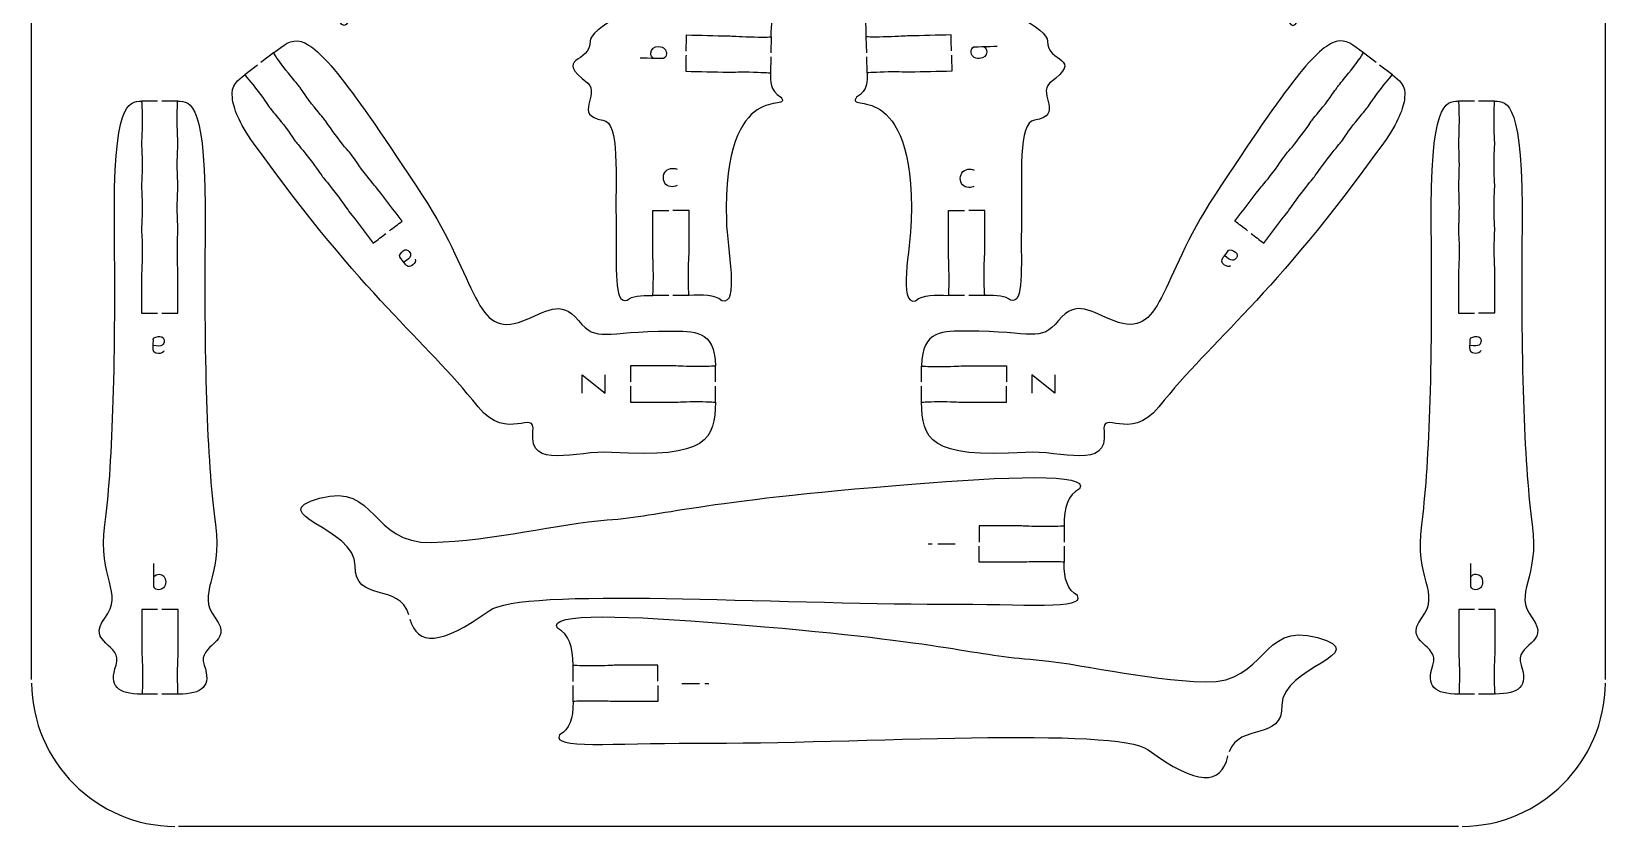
# Model space of a CAD drawing. Extents: x 5 to 405, y 5 to 225.
# Drawn here: x 5 to 135, y 5 to 70.7 of the extents above; entities that cross this region are included whole.
import ezdxf

# ---------------------------------------------------------------- set-up
doc = ezdxf.new("R2010")
doc.units = 0
doc.header["$MEASUREMENT"] = 0
doc.layers.add('DEFAULT', color=18, linetype='CONTINUOUS')

msp = doc.modelspace()

# ---------------------------------------------------------------- linework, layer by layer
at = {"layer": 'DEFAULT', "color": 1}
for points in [[(5, 17.15), (5, 212.85)], [(135, 17.15), (135, 212.85)], [(66.09, 70.27), (66.07, 68.95)], [(73.98, 68.95), (73.95, 70.27)], [(24.99, 68.94), (23.94, 68.14)], [(116.07, 68.14), (115.01, 68.94)], [(23.66, 67.92), (22.61, 67.12)], [(66.06, 68.6), (66.03, 67.27)], [(74.02, 67.28), (73.99, 68.6)], [(117.4, 67.12), (116.34, 67.92)], [(15.41, 64.95), (14.09, 64.95)], [(17.08, 64.95), (15.76, 64.95)], [(124.17, 64.95), (122.85, 64.95)], [(125.84, 64.95), (124.52, 64.95)], [(57.63, 48.9), (56.31, 48.9)], [(59.31, 48.9), (57.98, 48.9)], [(82.06, 48.9), (80.74, 48.9)], [(83.74, 48.9), (82.41, 48.9)], [(61.48, 41.74), (61.48, 43.06)], [(78.52, 41.74), (78.52, 43.06)], [(61.48, 40.06), (61.48, 41.39)], [(78.52, 40.06), (78.52, 41.39)], [(90.28, 29.84), (90.28, 28.51)], [(90.28, 28.16), (90.28, 26.84)], [(49.73, 17), (49.73, 18.32)], [(15.41, 15.94), (14.09, 15.94)], [(17.08, 15.94), (15.76, 15.94)], [(49.75, 15.32), (49.74, 16.65)], [(124.17, 15.95), (122.85, 15.95)], [(125.84, 15.95), (124.52, 15.95)], [(122.85, 5), (17.15, 5)]]:
    msp.add_lwpolyline(points, dxfattribs=at)
at = {"layer": 'DEFAULT', "color": 18}
for points in [[(50.49, 40.81), (50.49, 42.32), (52.39, 40.81), (52.39, 42.34)], [(89.52, 42.34), (89.52, 40.82), (87.61, 42.34), (87.61, 40.81)], [(79.39, 28.34), (79.06, 28.34)], [(81.3, 28.34), (79.85, 28.34)], [(58.71, 16.83), (60.16, 16.83)], [(60.62, 16.83), (60.95, 16.83)]]:
    msp.add_lwpolyline(points, dxfattribs=at)
at = {"layer": 'DEFAULT', "color": 1}
for points, knots in [([(39.78, 80.1), (37.54, 79.31), (37.06, 74.47), (33.99, 74.83), (30.84, 75.2), (31.74, 68.19), (29.8, 72.76), (27.86, 77.32), (33.66, 77.26), (35.21, 82.14), (36.76, 87.01), (35.82, 92.3), (35.97, 96.31), (36.15, 101.22), (34.78, 103.49), (35.32, 121.81), (35.56, 129.79), (35.09, 132.43), (36.22, 133.27), (36.66, 133.59), (37.32, 133.65), (38.35, 133.65), (38.38, 133.65), (38.4, 132.87), (38.4, 131.9), (38.4, 130.94), (38.34, 130.42), (38.35, 130.15), (38.35, 128.99), (38.34, 127.82), (38.34, 126.65), (38.79, 126.65), (39.23, 126.65), (39.68, 126.65)], [0, 0, 0, 0, 1, 1, 1, 2, 2, 2, 3, 3, 3, 4, 4, 4, 5, 5, 5, 6, 6, 6, 7, 7, 7, 8, 8, 8, 9, 9, 9, 18.920005, 18.920005, 18.920005, 22.700005, 22.700005, 22.700005, 22.700005]), ([(100.23, 80.1), (102.46, 79.31), (102.94, 74.47), (106.01, 74.83), (109.16, 75.2), (108.26, 68.19), (110.2, 72.76), (112.15, 77.32), (106.34, 77.26), (104.79, 82.14), (103.24, 87.01), (104.18, 92.3), (104.04, 96.31), (103.86, 101.22), (105.22, 103.49), (104.68, 121.81), (104.44, 129.79), (104.91, 132.43), (103.78, 133.27), (103.34, 133.59), (102.68, 133.65), (101.66, 133.65), (101.63, 133.65), (101.6, 132.87), (101.6, 131.9), (101.6, 130.94), (101.66, 130.42), (101.65, 130.15), (101.66, 128.99), (101.66, 127.82), (101.66, 126.65), (101.21, 126.65), (100.77, 126.65), (100.33, 126.65)], [0, 0, 0, 0, 1, 1, 1, 2, 2, 2, 3, 3, 3, 4, 4, 4, 5, 5, 5, 6, 6, 6, 7, 7, 7, 8, 8, 8, 9, 9, 9, 18.920005, 18.920005, 18.920005, 22.690005, 22.690005, 22.690005, 22.690005]), ([(59.07, 69.09), (59.08, 69.53), (59.09, 69.98), (59.1, 70.42), (60.26, 70.39), (61.43, 70.37), (62.59, 70.34), (62.87, 70.34), (63.38, 70.28), (64.35, 70.26), (65.29, 70.24), (66.06, 70.24), (66.09, 70.27), (66.12, 71.33), (66.09, 72.12), (66.79, 72.63), (67.6, 73.88), (63.07, 73.06), (58.48, 73.14), (55, 73.21), (51.1, 70.86), (51.14, 69.92), (51.21, 68.03), (48.01, 68.65), (50.96, 66.44), (51.96, 65.45), (49.73, 63.78), (52.19, 63.38), (53.63, 63.15), (53.19, 59.01), (53.29, 54.35), (53.36, 51.26), (53.03, 48.13), (54.19, 48.51), (54.62, 48.84), (55.29, 48.9), (56.31, 48.9), (56.34, 48.9), (56.36, 49.68), (56.36, 50.65), (56.36, 51.62), (56.31, 52.13), (56.31, 52.4), (56.32, 53.57), (56.32, 54.73), (56.32, 55.9), (56.76, 55.9), (57.19, 55.9), (57.63, 55.9)], [0, 0, 0, 0, 3.760851, 3.760851, 3.760851, 13.673076, 13.673076, 13.673076, 14.673076, 14.673076, 14.673076, 15.673076, 15.673076, 15.673076, 16.673076, 16.673076, 16.673076, 17.673076, 17.673076, 17.673076, 18.673076, 18.673076, 18.673076, 19.673076, 19.673076, 19.673076, 20.673076, 20.673076, 20.673076, 21.673076, 21.673076, 21.673076, 22.673076, 22.673076, 22.673076, 23.673076, 23.673076, 23.673076, 24.673076, 24.673076, 24.673076, 25.673076, 25.673076, 25.673076, 35.593081, 35.593081, 35.593081, 39.313081, 39.313081, 39.313081, 39.313081]), ([(80.98, 69.1), (80.97, 69.54), (80.96, 69.98), (80.95, 70.42), (79.78, 70.39), (78.62, 70.37), (77.45, 70.34), (77.18, 70.34), (76.67, 70.28), (75.7, 70.26), (74.75, 70.24), (73.99, 70.24), (73.95, 70.27), (73.93, 71.33), (73.96, 72.12), (73.26, 72.63), (72.45, 73.88), (76.98, 73.06), (81.56, 73.14), (85.05, 73.21), (88.95, 70.86), (88.91, 69.92), (88.83, 68.03), (92.03, 68.66), (89.09, 66.44), (88.08, 65.45), (90.32, 63.79), (87.85, 63.38), (86.42, 63.15), (86.85, 59.01), (86.76, 54.35), (86.69, 51.26), (87.02, 48.13), (85.86, 48.51), (85.43, 48.84), (84.76, 48.9), (83.74, 48.9), (83.71, 48.9), (83.69, 49.68), (83.68, 50.65), (83.68, 51.62), (83.73, 52.13), (83.73, 52.4), (83.73, 53.57), (83.73, 54.73), (83.73, 55.9), (83.29, 55.9), (82.85, 55.9), (82.42, 55.9)], [0, 0, 0, 0, 3.750853, 3.750853, 3.750853, 13.663078, 13.663078, 13.663078, 14.663078, 14.663078, 14.663078, 15.663078, 15.663078, 15.663078, 16.663078, 16.663078, 16.663078, 17.663078, 17.663078, 17.663078, 18.663078, 18.663078, 18.663078, 19.663078, 19.663078, 19.663078, 20.663078, 20.663078, 20.663078, 21.663078, 21.663078, 21.663078, 22.663078, 22.663078, 22.663078, 23.663078, 23.663078, 23.663078, 24.663078, 24.663078, 24.663078, 25.663078, 25.663078, 25.663078, 35.583083, 35.583083, 35.583083, 39.303083, 39.303083, 39.303083, 39.303083]), ([(34.56, 54.23), (34.91, 54.5), (35.26, 54.77), (35.61, 55.03), (34.94, 55.91), (34.27, 56.79), (33.6, 57.66), (33.44, 57.88), (33.07, 58.27), (32.47, 59.06), (31.87, 59.85), (31.59, 60.3), (31.42, 60.52), (31.25, 60.74), (30.89, 61.13), (30.29, 61.92), (29.69, 62.71), (29.41, 63.15), (29.24, 63.38), (29.07, 63.59), (28.73, 63.97), (28.14, 64.74), (27.55, 65.51), (27.28, 65.94), (27.12, 66.16), (26.95, 66.38), (26.6, 66.75), (26.01, 67.52), (25.42, 68.29), (24.97, 68.93), (24.99, 68.94), (25.83, 69.58), (26.43, 70.1), (27.27, 69.87), (28.81, 69.46), (31.16, 66.52), (37.28, 57.17), (41.94, 50.05), (41.55, 45.25), (45.58, 46.79), (47.47, 47.5), (48.69, 48.65), (50.18, 46.82), (51.71, 44.95), (52.24, 45.95), (57.75, 45.95), (59.62, 45.95), (61.48, 46.07), (61.48, 43.07), (61.47, 43.04), (60.69, 43.02), (59.73, 43.02), (58.76, 43.02), (58.25, 43.07), (57.98, 43.07), (56.82, 43.07), (55.65, 43.07), (54.48, 43.07), (54.48, 42.63), (54.48, 42.19), (54.48, 41.75)], [0, 0, 0, 0, 3.746105, 3.746105, 3.746105, 13.126536, 13.126536, 13.126536, 14.126536, 14.126536, 14.126536, 15.126536, 15.126536, 15.126536, 16.126536, 16.126536, 16.126536, 17.126536, 17.126536, 17.126536, 18.126536, 18.126536, 18.126536, 19.126536, 19.126536, 19.126536, 20.126536, 20.126536, 20.126536, 21.126536, 21.126536, 21.126536, 22.126536, 22.126536, 22.126536, 23.126536, 23.126536, 23.126536, 24.126536, 24.126536, 24.126536, 25.126536, 25.126536, 25.126536, 26.126536, 26.126536, 26.126536, 27.126536, 27.126536, 27.126536, 28.126536, 28.126536, 28.126536, 29.126536, 29.126536, 29.126536, 39.046541, 39.046541, 39.046541, 42.806541, 42.806541, 42.806541, 42.806541]), ([(105.44, 54.23), (105.09, 54.5), (104.74, 54.77), (104.39, 55.03), (105.06, 55.91), (105.73, 56.79), (106.4, 57.66), (106.57, 57.88), (106.93, 58.27), (107.53, 59.06), (108.13, 59.85), (108.41, 60.3), (108.58, 60.52), (108.75, 60.74), (109.11, 61.13), (109.71, 61.92), (110.32, 62.71), (110.59, 63.15), (110.76, 63.38), (110.93, 63.59), (111.28, 63.97), (111.87, 64.74), (112.45, 65.51), (112.72, 65.94), (112.89, 66.16), (113.05, 66.38), (113.4, 66.75), (113.99, 67.52), (114.58, 68.29), (115.03, 68.93), (115.01, 68.94), (114.17, 69.58), (113.57, 70.1), (112.74, 69.87), (111.19, 69.46), (108.84, 66.52), (102.72, 57.17), (98.06, 50.05), (98.45, 45.25), (94.42, 46.79), (92.53, 47.5), (91.31, 48.65), (89.82, 46.82), (88.29, 44.95), (87.77, 45.95), (82.26, 45.95), (80.38, 45.95), (78.52, 46.07), (78.52, 43.07), (78.53, 43.04), (79.31, 43.02), (80.27, 43.02), (81.24, 43.02), (81.75, 43.07), (82.02, 43.07), (83.19, 43.07), (84.35, 43.07), (85.52, 43.07), (85.52, 42.63), (85.52, 42.19), (85.52, 41.75)], [0, 0, 0, 0, 3.738155, 3.738155, 3.738155, 13.112513, 13.112513, 13.112513, 14.112513, 14.112513, 14.112513, 15.112513, 15.112513, 15.112513, 16.112513, 16.112513, 16.112513, 17.112513, 17.112513, 17.112513, 18.112513, 18.112513, 18.112513, 19.112513, 19.112513, 19.112513, 20.112513, 20.112513, 20.112513, 21.112513, 21.112513, 21.112513, 22.112513, 22.112513, 22.112513, 23.112513, 23.112513, 23.112513, 24.112513, 24.112513, 24.112513, 25.112513, 25.112513, 25.112513, 26.112513, 26.112513, 26.112513, 27.112513, 27.112513, 27.112513, 28.112513, 28.112513, 28.112513, 29.112513, 29.112513, 29.112513, 39.042518, 39.042518, 39.042518, 42.792518, 42.792518, 42.792518, 42.792518]), ([(59.06, 68.74), (59.05, 68.3), (59.05, 67.86), (59.04, 67.42), (60.2, 67.4), (61.37, 67.37), (62.54, 67.35), (62.81, 67.34), (63.32, 67.38), (64.28, 67.36), (65.23, 67.34), (66.01, 67.3), (66.03, 67.27), (66.02, 66.59), (65.95, 65.86), (66.9, 65.28), (67.97, 63.88), (62.1, 67.26), (62.39, 55.08), (62.44, 52.78), (63.49, 48.03), (62.03, 48.45), (61.37, 49.01), (60.45, 48.9), (59.31, 48.9), (59.28, 48.9), (59.26, 49.68), (59.26, 50.65), (59.26, 51.62), (59.31, 52.13), (59.31, 52.4), (59.31, 53.57), (59.31, 54.73), (59.31, 55.9), (58.87, 55.9), (58.42, 55.9), (57.98, 55.9)], [0, 0, 0, 0, 3.750653, 3.750653, 3.750653, 13.672669, 13.672669, 13.672669, 14.672669, 14.672669, 14.672669, 15.672669, 15.672669, 15.672669, 16.672669, 16.672669, 16.672669, 17.672669, 17.672669, 17.672669, 18.672669, 18.672669, 18.672669, 19.672669, 19.672669, 19.672669, 20.672669, 20.672669, 20.672669, 21.672669, 21.672669, 21.672669, 31.592669, 31.592669, 31.592669, 35.372669, 35.372669, 35.372669, 35.372669]), ([(80.98, 68.74), (80.99, 68.3), (81, 67.86), (81.01, 67.42), (79.84, 67.4), (78.68, 67.37), (77.51, 67.35), (77.24, 67.34), (76.73, 67.38), (75.76, 67.36), (74.81, 67.34), (74.04, 67.3), (74.02, 67.27), (74.03, 66.59), (74.1, 65.86), (73.15, 65.28), (72.08, 63.88), (77.95, 67.26), (77.66, 55.08), (77.6, 52.78), (76.56, 48.03), (78.01, 48.45), (78.68, 49.01), (79.59, 48.9), (80.74, 48.9), (80.77, 48.9), (80.79, 49.68), (80.78, 50.65), (80.78, 51.62), (80.73, 52.13), (80.73, 52.4), (80.73, 53.57), (80.73, 54.73), (80.73, 55.9), (81.18, 55.9), (81.62, 55.9), (82.07, 55.9)], [0, 0, 0, 0, 3.750853, 3.750853, 3.750853, 13.672869, 13.672869, 13.672869, 14.672869, 14.672869, 14.672869, 15.672869, 15.672869, 15.672869, 16.672869, 16.672869, 16.672869, 17.672869, 17.672869, 17.672869, 18.672869, 18.672869, 18.672869, 19.672869, 19.672869, 19.672869, 20.672869, 20.672869, 20.672869, 21.672869, 21.672869, 21.672869, 31.592869, 31.592869, 31.592869, 35.372869, 35.372869, 35.372869, 35.372869]), ([(54.48, 41.4), (54.48, 40.96), (54.48, 40.52), (54.48, 40.08), (55.65, 40.07), (56.81, 40.07), (57.98, 40.07), (58.25, 40.07), (58.76, 40.12), (59.73, 40.12), (60.69, 40.12), (61.48, 40.09), (61.48, 40.06), (61.47, 37.07), (60.83, 35.38), (52.9, 35.92), (49.97, 36.12), (46.05, 34.39), (46.42, 37.62), (46.63, 39.63), (44.32, 36.66), (41.88, 39.7), (37.32, 45.42), (32.62, 48.56), (23.35, 61.47), (22.11, 63.2), (21.69, 64.4), (21.59, 65.2), (21.45, 66.3), (22.06, 66.71), (22.61, 67.12), (22.64, 67.12), (23.13, 66.52), (23.71, 65.76), (24.3, 64.99), (24.57, 64.55), (24.73, 64.34), (24.89, 64.12), (25.24, 63.75), (25.83, 62.98), (26.42, 62.21), (26.69, 61.77), (26.85, 61.56), (27.02, 61.34), (27.38, 60.95), (27.99, 60.16), (28.59, 59.37), (28.87, 58.92), (29.04, 58.7), (29.21, 58.48), (29.57, 58.09), (30.17, 57.3), (30.77, 56.51), (31.05, 56.06), (31.22, 55.84), (31.89, 54.97), (32.56, 54.09), (33.23, 53.22), (33.58, 53.48), (33.93, 53.75), (34.28, 54.02)], [0, 0, 0, 0, 3.75, 3.75, 3.75, 13.660005, 13.660005, 13.660005, 14.660005, 14.660005, 14.660005, 15.660005, 15.660005, 15.660005, 16.660005, 16.660005, 16.660005, 17.660005, 17.660005, 17.660005, 18.660005, 18.660005, 18.660005, 19.660005, 19.660005, 19.660005, 20.660005, 20.660005, 20.660005, 21.660005, 21.660005, 21.660005, 22.660005, 22.660005, 22.660005, 23.660005, 23.660005, 23.660005, 24.660005, 24.660005, 24.660005, 25.660005, 25.660005, 25.660005, 26.660005, 26.660005, 26.660005, 27.660005, 27.660005, 27.660005, 28.660005, 28.660005, 28.660005, 29.660005, 29.660005, 29.660005, 39.026418, 39.026418, 39.026418, 42.786538, 42.786538, 42.786538, 42.786538]), ([(105.72, 54.02), (106.07, 53.75), (106.42, 53.48), (106.77, 53.22), (107.44, 54.09), (108.11, 54.97), (108.78, 55.84), (108.95, 56.06), (109.23, 56.51), (109.84, 57.3), (110.44, 58.09), (110.79, 58.48), (110.96, 58.7), (111.13, 58.92), (111.42, 59.37), (112.02, 60.16), (112.62, 60.95), (112.98, 61.34), (113.15, 61.56), (113.31, 61.77), (113.58, 62.21), (114.17, 62.98), (114.76, 63.75), (115.11, 64.12), (115.27, 64.34), (115.43, 64.55), (115.71, 64.99), (116.29, 65.76), (116.87, 66.52), (117.36, 67.12), (117.4, 67.12), (117.94, 66.71), (118.55, 66.3), (118.41, 65.2), (118.31, 64.4), (117.89, 63.2), (116.65, 61.47), (107.38, 48.56), (102.68, 45.42), (98.12, 39.7), (95.69, 36.66), (93.37, 39.63), (93.58, 37.63), (93.95, 34.39), (90.03, 36.12), (87.1, 35.92), (79.18, 35.38), (78.53, 37.07), (78.52, 40.06), (78.52, 40.09), (79.31, 40.12), (80.27, 40.12), (81.24, 40.12), (81.75, 40.07), (82.02, 40.07), (83.19, 40.07), (84.36, 40.07), (85.52, 40.08), (85.52, 40.52), (85.52, 40.96), (85.52, 41.4)], [0, 0, 0, 0, 3.76012, 3.76012, 3.76012, 13.126533, 13.126533, 13.126533, 14.126533, 14.126533, 14.126533, 15.126533, 15.126533, 15.126533, 16.126533, 16.126533, 16.126533, 17.126533, 17.126533, 17.126533, 18.126533, 18.126533, 18.126533, 19.126533, 19.126533, 19.126533, 20.126533, 20.126533, 20.126533, 21.126533, 21.126533, 21.126533, 22.126533, 22.126533, 22.126533, 23.126533, 23.126533, 23.126533, 24.126533, 24.126533, 24.126533, 25.126533, 25.126533, 25.126533, 26.126533, 26.126533, 26.126533, 27.126533, 27.126533, 27.126533, 28.126533, 28.126533, 28.126533, 29.126533, 29.126533, 29.126533, 39.046538, 39.046538, 39.046538, 42.796538, 42.796538, 42.796538, 42.796538]), ([(15.41, 22.94), (14.98, 22.94), (14.55, 22.94), (14.12, 22.94), (14.12, 21.77), (14.12, 20.61), (14.12, 19.44), (14.12, 19.17), (14.17, 18.66), (14.17, 17.69), (14.17, 16.72), (14.15, 15.94), (14.12, 15.94), (12.13, 15.94), (11.36, 16.6), (11.99, 18.35), (12.6, 20.09), (9.44, 20.12), (11.06, 22.23), (12.68, 24.35), (10.43, 25.46), (11.06, 29.94), (11.67, 34.42), (11.98, 42.72), (11.85, 54.4), (11.73, 64.84), (13.02, 64.94), (14.09, 64.94), (14.11, 64.94), (14.14, 64.16), (14.14, 63.19), (14.14, 62.23), (14.09, 61.71), (14.09, 61.44), (14.09, 61.17), (14.14, 60.66), (14.14, 59.69), (14.14, 58.73), (14.09, 58.21), (14.09, 57.94), (14.09, 57.66), (14.14, 57.14), (14.14, 56.14), (14.14, 55.15), (14.09, 54.62), (14.09, 54.34), (14.09, 54.07), (14.15, 53.54), (14.15, 52.55), (14.15, 51.55), (14.1, 51.03), (14.1, 50.75), (14.1, 49.65), (14.1, 48.54), (14.1, 47.44), (14.54, 47.44), (14.97, 47.44), (15.41, 47.44)], [0, 0, 0, 0, 3.65, 3.65, 3.65, 13.57, 13.57, 13.57, 14.57, 14.57, 14.57, 15.57, 15.57, 15.57, 16.57, 16.57, 16.57, 17.57, 17.57, 17.57, 18.57, 18.57, 18.57, 19.57, 19.57, 19.57, 20.57, 20.57, 20.57, 21.57, 21.57, 21.57, 22.57, 22.57, 22.57, 23.57, 23.57, 23.57, 24.57, 24.57, 24.57, 25.57, 25.57, 25.57, 26.57, 26.57, 26.57, 27.57, 27.57, 27.57, 28.57, 28.57, 28.57, 37.950021, 37.950021, 37.950021, 41.650021, 41.650021, 41.650021, 41.650021]), ([(15.76, 47.44), (16.21, 47.44), (16.66, 47.44), (17.1, 47.44), (17.1, 48.55), (17.1, 49.65), (17.09, 50.75), (17.09, 51.03), (17.05, 51.56), (17.05, 52.55), (17.05, 53.54), (17.09, 54.07), (17.09, 54.35), (17.09, 54.63), (17.04, 55.15), (17.04, 56.15), (17.04, 57.14), (17.09, 57.67), (17.09, 57.95), (17.09, 58.22), (17.04, 58.73), (17.04, 59.7), (17.04, 60.66), (17.09, 61.17), (17.09, 61.45), (17.09, 61.72), (17.04, 62.23), (17.04, 63.19), (17.03, 64.16), (17.06, 64.95), (17.08, 64.95), (18.16, 64.95), (19.45, 64.87), (19.35, 54.41), (19.21, 42.72), (19.57, 34.43), (20.19, 29.95), (20.81, 25.46), (18.56, 24.36), (20.18, 22.24), (21.8, 20.13), (18.64, 20.09), (19.26, 18.35), (19.89, 16.6), (19.12, 15.94), (17.12, 15.94), (17.09, 15.94), (17.07, 16.73), (17.07, 17.69), (17.07, 18.66), (17.12, 19.17), (17.12, 19.44), (17.12, 20.61), (17.12, 21.78), (17.12, 22.94), (16.67, 22.94), (16.21, 22.94), (15.76, 22.94)], [0, 0, 0, 0, 3.8, 3.8, 3.8, 13.180021, 13.180021, 13.180021, 14.180021, 14.180021, 14.180021, 15.180021, 15.180021, 15.180021, 16.180021, 16.180021, 16.180021, 17.180021, 17.180021, 17.180021, 18.180021, 18.180021, 18.180021, 19.180021, 19.180021, 19.180021, 20.180021, 20.180021, 20.180021, 21.180021, 21.180021, 21.180021, 22.180021, 22.180021, 22.180021, 23.180021, 23.180021, 23.180021, 24.180021, 24.180021, 24.180021, 25.180021, 25.180021, 25.180021, 26.180021, 26.180021, 26.180021, 27.180021, 27.180021, 27.180021, 28.180021, 28.180021, 28.180021, 38.100021, 38.100021, 38.100021, 41.950021, 41.950021, 41.950021, 41.950021]), ([(124.17, 22.94), (123.74, 22.94), (123.31, 22.94), (122.88, 22.94), (122.88, 21.78), (122.88, 20.61), (122.88, 19.44), (122.88, 19.17), (122.93, 18.66), (122.93, 17.69), (122.93, 16.73), (122.91, 15.94), (122.88, 15.94), (120.89, 15.94), (120.12, 16.6), (120.75, 18.35), (121.36, 20.09), (118.2, 20.12), (119.82, 22.24), (121.44, 24.36), (119.19, 25.46), (119.82, 29.94), (120.43, 34.42), (120.74, 42.72), (120.61, 54.41), (120.49, 64.85), (121.78, 64.95), (122.85, 64.95), (122.87, 64.95), (122.9, 64.16), (122.9, 63.2), (122.9, 62.23), (122.85, 61.72), (122.85, 61.45), (122.85, 61.17), (122.9, 60.66), (122.9, 59.7), (122.9, 58.73), (122.85, 58.22), (122.85, 57.95), (122.85, 57.67), (122.9, 57.14), (122.9, 56.15), (122.9, 55.15), (122.85, 54.63), (122.85, 54.35), (122.85, 54.07), (122.91, 53.54), (122.91, 52.55), (122.91, 51.56), (122.86, 51.03), (122.86, 50.75), (122.86, 49.65), (122.86, 48.55), (122.86, 47.44), (123.3, 47.44), (123.73, 47.44), (124.17, 47.44)], [0, 0, 0, 0, 3.65, 3.65, 3.65, 13.57, 13.57, 13.57, 14.57, 14.57, 14.57, 15.57, 15.57, 15.57, 16.57, 16.57, 16.57, 17.57, 17.57, 17.57, 18.57, 18.57, 18.57, 19.57, 19.57, 19.57, 20.57, 20.57, 20.57, 21.57, 21.57, 21.57, 22.57, 22.57, 22.57, 23.57, 23.57, 23.57, 24.57, 24.57, 24.57, 25.57, 25.57, 25.57, 26.57, 26.57, 26.57, 27.57, 27.57, 27.57, 28.57, 28.57, 28.57, 37.950021, 37.950021, 37.950021, 41.650021, 41.650021, 41.650021, 41.650021]), ([(124.52, 47.45), (124.97, 47.45), (125.42, 47.45), (125.86, 47.45), (125.86, 48.55), (125.86, 49.65), (125.86, 50.76), (125.86, 51.04), (125.81, 51.56), (125.81, 52.55), (125.81, 53.55), (125.85, 54.07), (125.85, 54.35), (125.85, 54.63), (125.8, 55.16), (125.8, 56.15), (125.8, 57.15), (125.85, 57.67), (125.85, 57.95), (125.85, 58.22), (125.8, 58.73), (125.8, 59.7), (125.8, 60.67), (125.85, 61.18), (125.85, 61.45), (125.85, 61.72), (125.8, 62.23), (125.8, 63.2), (125.8, 64.16), (125.82, 64.95), (125.84, 64.95), (126.92, 64.95), (128.21, 64.87), (128.11, 54.42), (127.97, 42.73), (128.33, 34.43), (128.95, 29.95), (129.57, 25.47), (127.32, 24.37), (128.94, 22.25), (130.56, 20.13), (127.4, 20.1), (128.02, 18.35), (128.65, 16.61), (127.88, 15.95), (125.88, 15.95), (125.86, 15.95), (125.83, 16.73), (125.83, 17.7), (125.83, 18.66), (125.88, 19.18), (125.88, 19.45), (125.88, 20.61), (125.88, 21.78), (125.88, 22.95), (125.43, 22.95), (124.97, 22.95), (124.52, 22.95)], [0, 0, 0, 0, 3.8, 3.8, 3.8, 13.180021, 13.180021, 13.180021, 14.180021, 14.180021, 14.180021, 15.180021, 15.180021, 15.180021, 16.180021, 16.180021, 16.180021, 17.180021, 17.180021, 17.180021, 18.180021, 18.180021, 18.180021, 19.180021, 19.180021, 19.180021, 20.180021, 20.180021, 20.180021, 21.180021, 21.180021, 21.180021, 22.180021, 22.180021, 22.180021, 23.180021, 23.180021, 23.180021, 24.180021, 24.180021, 24.180021, 25.180021, 25.180021, 25.180021, 26.180021, 26.180021, 26.180021, 27.180021, 27.180021, 27.180021, 28.180021, 28.180021, 28.180021, 38.100021, 38.100021, 38.100021, 41.950021, 41.950021, 41.950021, 41.950021]), ([(36.17, 22.49), (35.41, 25.19), (31.68, 23.45), (31.73, 26.55), (31.78, 29.72), (24.02, 30.8), (28.8, 32.13), (33.57, 33.46), (32.94, 28.35), (38.05, 28.48), (43.16, 28.61), (48.54, 30.05), (52.54, 30.34), (57.44, 30.7), (59.45, 31.84), (77.72, 33.3), (85.36, 33.91), (92.52, 34.26), (91.56, 32.91), (90.61, 32.39), (90.28, 31.42), (90.28, 29.84), (90.27, 29.81), (89.49, 29.79), (88.53, 29.79), (87.57, 29.79), (87.05, 29.84), (86.78, 29.84), (85.62, 29.84), (84.45, 29.84), (83.28, 29.84), (83.28, 29.4), (83.28, 28.96), (83.28, 28.51)], [0, 0, 0, 0, 1, 1, 1, 2, 2, 2, 3, 3, 3, 4, 4, 4, 5, 5, 5, 6, 6, 6, 7, 7, 7, 8, 8, 8, 9, 9, 9, 18.920005, 18.920005, 18.920005, 22.680005, 22.680005, 22.680005, 22.680005]), ([(36.26, 22.15), (36.84, 19.93), (38.81, 19.94), (42.79, 22.84), (45.48, 24.81), (66.52, 23.36), (80.3, 23.39), (87.08, 23.41), (92.07, 22.91), (91.39, 24.09), (90.56, 24.56), (90.28, 25.4), (90.28, 26.84), (90.28, 26.87), (89.5, 26.89), (88.53, 26.89), (87.56, 26.89), (87.06, 26.84), (86.78, 26.84), (85.61, 26.84), (84.45, 26.84), (83.28, 26.84), (83.28, 27.28), (83.28, 27.72), (83.28, 28.16)], [0, 0, 0, 0, 1, 1, 1, 2, 2, 2, 3, 3, 3, 4, 4, 4, 5, 5, 5, 6, 6, 6, 15.92, 15.92, 15.92, 19.67, 19.67, 19.67, 19.67]), ([(56.73, 17.02), (56.73, 17.46), (56.73, 17.89), (56.73, 18.33), (55.56, 18.33), (54.39, 18.33), (53.23, 18.33), (52.96, 18.32), (52.44, 18.27), (51.48, 18.28), (50.52, 18.27), (49.74, 18.3), (49.73, 18.32), (49.72, 19.9), (49.4, 20.87), (48.45, 21.39), (47.48, 22.74), (54.65, 22.4), (62.29, 21.79), (80.56, 20.32), (82.57, 19.18), (87.47, 18.83), (91.47, 18.54), (96.84, 17.09), (101.96, 16.96), (107.07, 16.84), (106.44, 21.95), (111.21, 20.61), (115.99, 19.28), (108.23, 18.21), (108.28, 15.04), (108.33, 12.01), (104.8, 13.59), (103.91, 11.18)], [0, 0, 0, 0, 3.69, 3.69, 3.69, 13.61, 13.61, 13.61, 14.61, 14.61, 14.61, 15.61, 15.61, 15.61, 16.61, 16.61, 16.61, 17.61, 17.61, 17.61, 18.61, 18.61, 18.61, 19.61, 19.61, 19.61, 20.61, 20.61, 20.61, 21.61, 21.61, 21.61, 22.61, 22.61, 22.61, 22.61]), ([(56.73, 16.67), (56.73, 16.22), (56.73, 15.78), (56.73, 15.33), (55.56, 15.33), (54.4, 15.33), (53.23, 15.33), (52.96, 15.33), (52.45, 15.37), (51.48, 15.37), (50.51, 15.37), (49.73, 15.35), (49.73, 15.32), (49.73, 13.88), (49.45, 13.05), (48.61, 12.57), (47.94, 11.39), (52.94, 11.9), (59.74, 11.88), (73.52, 11.85), (94.53, 13.29), (97.23, 11.33), (101.3, 8.35), (103.27, 8.42), (103.8, 10.81), (103.8, 10.82), (103.81, 10.83), (103.81, 10.84)], [0, 0, 0, 0, 3.81, 3.81, 3.81, 13.72, 13.72, 13.72, 14.72, 14.72, 14.72, 15.72, 15.72, 15.72, 16.72, 16.72, 16.72, 17.72, 17.72, 17.72, 18.72, 18.72, 18.72, 19.72, 19.72, 19.72, 20.72, 20.72, 20.72, 20.72])]:
    msp.add_open_spline(points, degree=3, knots=knots, dxfattribs=at)
at = {"layer": 'DEFAULT', "color": 18}
for points, knots in [([(56.37, 68.48), (56.23, 68.57), (56.15, 68.72), (56.15, 68.93), (56.16, 69.25), (56.42, 69.47), (56.79, 69.46), (57.23, 69.45), (57.45, 69.16), (57.44, 68.87), (57.44, 68.68), (57.36, 68.56), (57.2, 68.47), (57.1, 68.47), (55.27, 68.5), (55.27, 68.5)], [0, 0, 0, 0, 1.003, 1.003, 1.003, 2.006, 2.006, 2.006, 3.009, 3.009, 3.009, 4.012, 4.012, 4.012, 5.015, 5.015, 5.015, 5.015]), ([(83.66, 69.47), (83.8, 69.38), (83.89, 69.23), (83.89, 69.03), (83.9, 68.71), (83.65, 68.48), (83.28, 68.47), (82.83, 68.46), (82.61, 68.75), (82.6, 69.04), (82.6, 69.22), (82.67, 69.35), (82.83, 69.45), (82.93, 69.44), (84.76, 69.49), (84.76, 69.49)], [0, 0, 0, 0, 1.003, 1.003, 1.003, 2.006, 2.006, 2.006, 3.009, 3.009, 3.009, 4.012, 4.012, 4.012, 5.015, 5.015, 5.015, 5.015]), ([(58.34, 57.97), (58.28, 57.94), (58.12, 57.89), (57.93, 57.88), (57.49, 57.87), (57.2, 58.16), (57.19, 58.61), (57.18, 59.06), (57.48, 59.39), (57.96, 59.39), (58.11, 59.4), (58.25, 59.36), (58.32, 59.33)], [0, 0, 0, 0, 1, 1, 1, 2, 2, 2, 3, 3, 3, 4, 4, 4, 4]), ([(82.84, 57.89), (82.77, 57.86), (82.61, 57.81), (82.42, 57.82), (81.98, 57.83), (81.7, 58.13), (81.71, 58.57), (81.72, 59.02), (82.03, 59.34), (82.51, 59.33), (82.66, 59.32), (82.8, 59.28), (82.87, 59.25)], [0, 0, 0, 0, 1, 1, 1, 2, 2, 2, 3, 3, 3, 4, 4, 4, 4]), ([(36.7, 51.88), (36.78, 51.78), (36.65, 51.53), (36.51, 51.42), (36.2, 51.19), (36.01, 51.29), (35.83, 51.52), (35.83, 51.52), (35.48, 52), (35.41, 52.07), (35.32, 52.19), (35.57, 52.48), (35.7, 52.59), (35.89, 52.73), (36.09, 52.67), (36.19, 52.53), (36.37, 52.31), (36.44, 52.04), (35.74, 51.64)], [0, 0, 0, 0, 1, 1, 1, 2, 2, 2, 3, 3, 3, 4, 4, 4, 5, 5, 5, 6, 6, 6, 6]), ([(104.03, 51.33), (103.95, 51.23), (103.67, 51.29), (103.53, 51.4), (103.23, 51.63), (103.28, 51.84), (103.45, 52.07), (103.45, 52.07), (103.82, 52.54), (103.87, 52.63), (103.96, 52.74), (104.31, 52.58), (104.44, 52.48), (104.63, 52.34), (104.62, 52.13), (104.52, 51.99), (104.35, 51.77), (104.11, 51.63), (103.54, 52.19)], [0, 0, 0, 0, 1, 1, 1, 2, 2, 2, 3, 3, 3, 4, 4, 4, 5, 5, 5, 6, 6, 6, 6]), ([(15.94, 44.32), (15.93, 44.2), (15.67, 44.08), (15.49, 44.09), (15.11, 44.1), (15.03, 44.31), (15.04, 44.6), (15.04, 44.6), (15.08, 45.19), (15.06, 45.29), (15.07, 45.44), (15.44, 45.51), (15.61, 45.5), (15.85, 45.49), (15.96, 45.32), (15.96, 45.15), (15.95, 44.86), (15.84, 44.61), (15.04, 44.75)], [0, 0, 0, 0, 1, 1, 1, 2, 2, 2, 3, 3, 3, 4, 4, 4, 5, 5, 5, 6, 6, 6, 6]), ([(124.7, 44.33), (124.69, 44.2), (124.43, 44.09), (124.25, 44.09), (123.87, 44.11), (123.79, 44.31), (123.8, 44.6), (123.8, 44.6), (123.84, 45.19), (123.82, 45.29), (123.83, 45.44), (124.2, 45.51), (124.37, 45.5), (124.61, 45.49), (124.72, 45.32), (124.72, 45.15), (124.71, 44.87), (124.6, 44.62), (123.8, 44.75)], [0, 0, 0, 0, 1, 1, 1, 2, 2, 2, 3, 3, 3, 4, 4, 4, 5, 5, 5, 6, 6, 6, 6]), ([(15.11, 25.63), (15.2, 25.77), (15.35, 25.86), (15.55, 25.86), (15.87, 25.86), (16.1, 25.6), (16.09, 25.23), (16.09, 24.79), (15.8, 24.57), (15.52, 24.57), (15.33, 24.57), (15.2, 24.64), (15.11, 24.8), (15.12, 24.9), (15.11, 26.73), (15.11, 26.73)], [0, 0, 0, 0, 1.003, 1.003, 1.003, 2.006, 2.006, 2.006, 3.009, 3.009, 3.009, 4.012, 4.012, 4.012, 5.015, 5.015, 5.015, 5.015]), ([(123.87, 25.64), (123.96, 25.77), (124.11, 25.86), (124.31, 25.86), (124.63, 25.86), (124.86, 25.61), (124.85, 25.23), (124.85, 24.79), (124.57, 24.57), (124.28, 24.57), (124.09, 24.57), (123.97, 24.64), (123.87, 24.81), (123.88, 24.9), (123.87, 26.74), (123.87, 26.74)], [0, 0, 0, 0, 1.003, 1.003, 1.003, 2.006, 2.006, 2.006, 3.009, 3.009, 3.009, 4.012, 4.012, 4.012, 5.015, 5.015, 5.015, 5.015])]:
    msp.add_open_spline(points, degree=3, knots=knots, dxfattribs=at)
at = {"layer": 'DEFAULT', "color": 1}
for points in [[(5, 16.85), (5.08, 10.34), (10.34, 5.08), (16.85, 5)], [(123.15, 5), (129.66, 5.08), (134.92, 10.34), (135, 16.85)]]:
    msp.add_open_spline(points, degree=3, dxfattribs=at)

doc.saveas('drawing.dxf')
